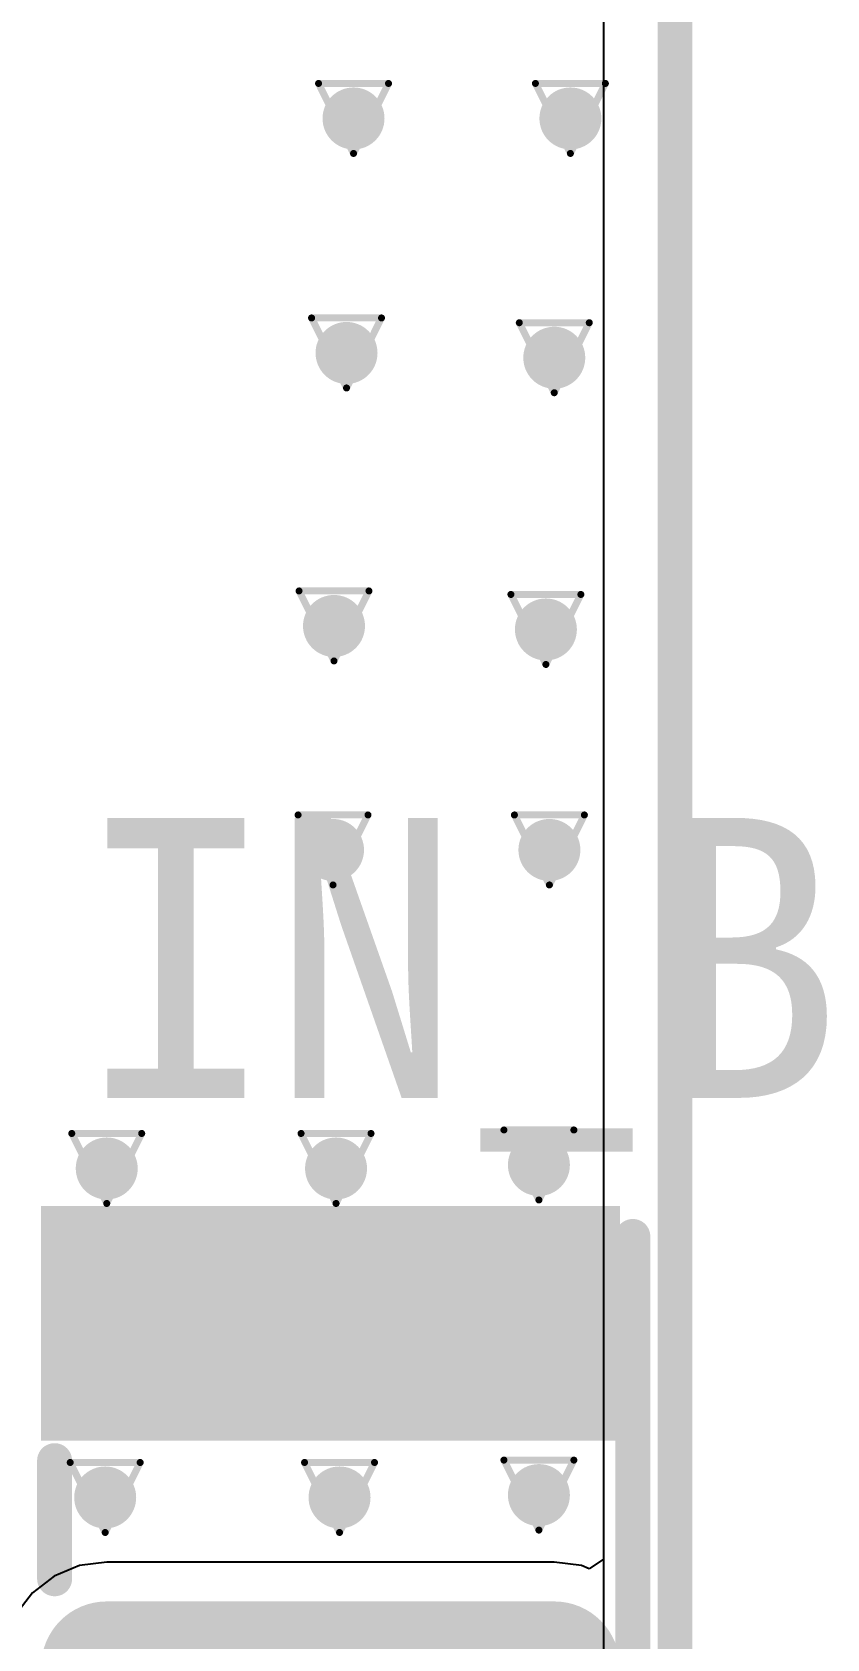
# Model space of a CAD drawing. Extents: x 75 to 173, y 40 to 188.
# Drawn here: x 150.03 to 155.81, y 154.69 to 166.35 of the extents above; entities that cross this region are included whole.
import ezdxf

# ---------------------------------------------------------------- set-up
doc = ezdxf.new("R2010")
doc.units = 0
doc.header["$MEASUREMENT"] = 0
doc.layers.get('0').update_dxf_attribs({"linetype": 'CONTINUOUS'})
for name, color, linetype in [('BottomLayer', 5, 'CONTINUOUS'), ('BOTTOMPASTE', 16, 'CONTINUOUS'), ('BOTTOMSOLDER', 6, 'CONTINUOUS'), ('DRILLDRAWING', 1, 'CONTINUOUS'), ('KEEPOUTLAYER', 6, 'CONTINUOUS'), ('MULTILAYER', 9, 'CONTINUOUS'), ('TopLayer', 1, 'CONTINUOUS'), ('TOPOVERLAY', 2, 'CONTINUOUS'), ('TOPPASTE', 8, 'CONTINUOUS'), ('TOPSOLDER', 216, 'CONTINUOUS'), ('ViaHoleLayer', 16, 'CONTINUOUS')]:
    doc.layers.add(name, color=color, linetype=linetype)

# ---------------------------------------------------------------- blocks, each defined once
blk = doc.blocks.new('SMA_KDL_5_43')
at = {"layer": 'BottomLayer'}
for points in [[(3.996, 3.492), (-0.004, 3.492), (3.996, 1.992), (-0.004, 1.992)], [(3.996, -2.119), (-0.004, -2.119), (3.996, -3.619), (-0.004, -3.619)]]:
    blk.add_solid(points, dxfattribs=at)
at = {"layer": 'BOTTOMPASTE'}
for points in [[(3.996, 3.492), (-0.004, 3.492), (3.996, 1.992), (-0.004, 1.992)], [(3.996, -2.119), (-0.004, -2.119), (3.996, -3.619), (-0.004, -3.619)]]:
    blk.add_solid(points, dxfattribs=at)
at = {"layer": 'BOTTOMSOLDER'}
for points in [[(4.098, 3.594), (-0.106, 3.594), (4.098, 1.89), (-0.106, 1.89)], [(4.098, -2.017), (-0.106, -2.017), (4.098, -3.721), (-0.106, -3.721)]]:
    blk.add_solid(points, dxfattribs=at)
at = {"layer": 'TopLayer', "const_width": 0.375}
for points in [[(0.184, 3.117, 1), (0.559, 3.117, 1)], [(3.433, 3.117, 1), (3.808, 3.117, 1)], [(0.184, 2.367, 1), (0.559, 2.367, 1)], [(3.433, 2.367, 1), (3.808, 2.367, 1)], [(0.184, 0.375, 1), (0.559, 0.375, 1)], [(3.433, 0.375, 1), (3.808, 0.375, 1)], [(0.184, -0.375, 1), (0.559, -0.375, 1)], [(3.433, -0.375, 1), (3.808, -0.375, 1)], [(0.184, -2.494, 1), (0.559, -2.494, 1)], [(3.433, -2.494, 1), (3.808, -2.494, 1)], [(0.184, -3.244, 1), (0.559, -3.244, 1)], [(3.433, -3.244, 1), (3.808, -3.244, 1)]]:
    blk.add_lwpolyline(points, format="xyb", close=True, dxfattribs=at)
at = {"layer": 'TopLayer'}
for points in [[(3.621, 3.492), (0.371, 3.492), (3.621, 1.992), (0.371, 1.992)], [(3.996, 3.117), (-0.004, 3.117), (3.996, 2.367), (-0.004, 2.367)], [(3.621, 0.75), (0.371, 0.75), (3.621, -0.75), (0.371, -0.75)], [(3.996, 0.375), (-0.004, 0.375), (3.996, -0.375), (-0.004, -0.375)], [(3.621, -2.119), (0.371, -2.119), (3.621, -3.619), (0.371, -3.619)], [(3.996, -2.494), (-0.004, -2.494), (3.996, -3.244), (-0.004, -3.244)]]:
    blk.add_solid(points, dxfattribs=at)
at = {"layer": 'TOPOVERLAY', "const_width": 0.254}
for points in [[(-0.2, 3.5), (-0.2, -3.5)], [(4, 1.746), (4, 1.016)], [(4, -1.016), (4, -1.873)]]:
    blk.add_lwpolyline(points, dxfattribs=at)
at = {"layer": 'TOPOVERLAY', "const_width": 0.127}
for points in [[(-0.263, 3.5, 1), (-0.136, 3.5, 1)], [(3.936, 1.746, 1), (4.063, 1.746, 1)], [(3.936, 1.016, 1), (4.063, 1.016, 1)], [(3.936, -1.016, 1), (4.063, -1.016, 1)], [(3.936, -1.873, 1), (4.063, -1.873, 1)], [(-0.263, -3.5, 1), (-0.136, -3.5, 1)]]:
    blk.add_lwpolyline(points, format="xyb", close=True, dxfattribs=at)
at = {"layer": 'TOPPASTE', "const_width": 0.375}
for points in [[(0.184, 3.117, 1), (0.559, 3.117, 1)], [(3.433, 3.117, 1), (3.808, 3.117, 1)], [(0.184, 2.367, 1), (0.559, 2.367, 1)], [(3.433, 2.367, 1), (3.808, 2.367, 1)], [(0.184, 0.375, 1), (0.559, 0.375, 1)], [(3.433, 0.375, 1), (3.808, 0.375, 1)], [(0.184, -0.375, 1), (0.559, -0.375, 1)], [(3.433, -0.375, 1), (3.808, -0.375, 1)], [(0.184, -2.494, 1), (0.559, -2.494, 1)], [(3.433, -2.494, 1), (3.808, -2.494, 1)], [(0.184, -3.244, 1), (0.559, -3.244, 1)], [(3.433, -3.244, 1), (3.808, -3.244, 1)]]:
    blk.add_lwpolyline(points, format="xyb", close=True, dxfattribs=at)
at = {"layer": 'TOPPASTE'}
for points in [[(3.621, 3.492), (0.371, 3.492), (3.621, 1.992), (0.371, 1.992)], [(3.996, 3.117), (-0.004, 3.117), (3.996, 2.367), (-0.004, 2.367)], [(3.621, 0.75), (0.371, 0.75), (3.621, -0.75), (0.371, -0.75)], [(3.996, 0.375), (-0.004, 0.375), (3.996, -0.375), (-0.004, -0.375)], [(3.621, -2.119), (0.371, -2.119), (3.621, -3.619), (0.371, -3.619)], [(3.996, -2.494), (-0.004, -2.494), (3.996, -3.244), (-0.004, -3.244)]]:
    blk.add_solid(points, dxfattribs=at)
at = {"layer": 'TOPSOLDER', "const_width": 0.477}
for points in [[(0.133, 3.117, 1), (0.609, 3.117, 1)], [(3.383, 3.117, 1), (3.859, 3.117, 1)], [(0.133, 2.367, 1), (0.609, 2.367, 1)], [(3.383, 2.367, 1), (3.859, 2.367, 1)], [(0.133, 0.375, 1), (0.609, 0.375, 1)], [(3.383, 0.375, 1), (3.859, 0.375, 1)], [(0.133, -0.375, 1), (0.609, -0.375, 1)], [(3.383, -0.375, 1), (3.859, -0.375, 1)], [(0.133, -2.494, 1), (0.609, -2.494, 1)], [(3.383, -2.494, 1), (3.859, -2.494, 1)], [(0.133, -3.244, 1), (0.609, -3.244, 1)], [(3.383, -3.244, 1), (3.859, -3.244, 1)]]:
    blk.add_lwpolyline(points, format="xyb", close=True, dxfattribs=at)
at = {"layer": 'TOPSOLDER'}
for points in [[(3.621, 3.594), (0.371, 3.594), (3.621, 1.89), (0.371, 1.89)], [(4.098, 3.117), (-0.106, 3.117), (4.098, 2.367), (-0.106, 2.367)], [(3.621, 0.852), (0.371, 0.852), (3.621, -0.852), (0.371, -0.852)], [(4.098, 0.375), (-0.106, 0.375), (4.098, -0.375), (-0.106, -0.375)], [(3.621, -2.017), (0.371, -2.017), (3.621, -3.721), (0.371, -3.721)], [(4.098, -2.494), (-0.106, -2.494), (4.098, -3.244), (-0.106, -3.244)]]:
    blk.add_solid(points, dxfattribs=at)

msp = doc.modelspace()

# ---------------------------------------------------------------- linework, layer by layer
at = {"layer": 'BottomLayer'}
msp.add_line((154.1849, 166.44039), (154.18492, 128.62894), dxfattribs=at)
at = {"layer": 'BottomLayer', "const_width": 0.225}
for points in [[(152.25596, 165.72102, 1), (152.48095, 165.72102, 1)], [(153.83076, 165.72102, 1), (154.05575, 165.72102, 1)], [(152.20516, 164.01922, 1), (152.43015, 164.01922, 1)], [(153.71375, 163.9846, 1), (153.93875, 163.9846, 1)], [(152.11416, 162.03802, 1), (152.33915, 162.03802, 1)], [(153.65296, 162.01262, 1), (153.87795, 162.01262, 1)], [(152.10707, 160.41242, 1), (152.33207, 160.41242, 1)], [(153.67836, 160.41242, 1), (153.90335, 160.41242, 1)], [(153.60216, 158.12642, 1), (153.82715, 158.12642, 1)], [(150.46376, 158.10102, 1), (150.68876, 158.10102, 1)], [(152.12896, 158.10102, 1), (152.35395, 158.10102, 1)], [(150.45256, 155.71342, 1), (150.67755, 155.71342, 1)], [(152.15436, 155.71342, 1), (152.37935, 155.71342, 1)], [(153.60216, 155.73079, 1), (153.82715, 155.73079, 1)]]:
    msp.add_lwpolyline(points, format="xyb", close=True, dxfattribs=at)
at = {"layer": 'DRILLDRAWING', "const_width": 0.0508}
for points in [[(152.11446, 165.97502), (152.62246, 165.97502)], [(152.11446, 165.97502), (152.36846, 165.46702)], [(152.36846, 165.46702), (152.62246, 165.97502)], [(153.68926, 165.97502), (154.19726, 165.97502)], [(153.68926, 165.97502), (153.94326, 165.46702)], [(153.94326, 165.46702), (154.19726, 165.97502)], [(152.06366, 164.27322), (152.57166, 164.27322)], [(152.06366, 164.27322), (152.31766, 163.76522)], [(152.31766, 163.76522), (152.57166, 164.27322)], [(153.57225, 164.2386), (154.08025, 164.2386)], [(153.57225, 164.2386), (153.82625, 163.7306)], [(153.82625, 163.7306), (154.08025, 164.2386)], [(151.97266, 162.29202), (152.48066, 162.29202)], [(151.97266, 162.29202), (152.22666, 161.78402)], [(152.22666, 161.78402), (152.48066, 162.29202)], [(153.51146, 162.26662), (154.01946, 162.26662)], [(153.51146, 162.26662), (153.76546, 161.75862)], [(153.76546, 161.75862), (154.01946, 162.26662)], [(151.96557, 160.66642), (152.47357, 160.66642)], [(151.96557, 160.66642), (152.21957, 160.15842)], [(152.21957, 160.15842), (152.47357, 160.66642)], [(153.53686, 160.66642), (154.04486, 160.66642)], [(153.53686, 160.66642), (153.79086, 160.15842)], [(153.79086, 160.15842), (154.04486, 160.66642)], [(150.32226, 158.35502), (150.83026, 158.35502)], [(150.32226, 158.35502), (150.57626, 157.84702)], [(150.57626, 157.84702), (150.83026, 158.35502)], [(151.98746, 158.35502), (152.49546, 158.35502)], [(151.98746, 158.35502), (152.24146, 157.84702)], [(152.24146, 157.84702), (152.49546, 158.35502)], [(153.46066, 158.38042), (153.96866, 158.38042)], [(153.46066, 158.38042), (153.71466, 157.87242)], [(153.71466, 157.87242), (153.96866, 158.38042)], [(150.31106, 155.96742), (150.81906, 155.96742)], [(150.31106, 155.96742), (150.56506, 155.45942)], [(150.56506, 155.45942), (150.81906, 155.96742)], [(152.01286, 155.96742), (152.52086, 155.96742)], [(152.01286, 155.96742), (152.26686, 155.45942)], [(152.26686, 155.45942), (152.52086, 155.96742)], [(153.46066, 155.98479), (153.96866, 155.98479)], [(153.46066, 155.98479), (153.71466, 155.47679)], [(153.71466, 155.47679), (153.96866, 155.98479)]]:
    msp.add_lwpolyline(points, dxfattribs=at)
at = {"layer": 'DRILLDRAWING', "const_width": 0.0254}
for points in [[(152.10176, 165.97502, 1), (152.12716, 165.97502, 1)], [(152.10176, 165.97502, 1), (152.12716, 165.97502, 1)], [(152.60976, 165.97502, 1), (152.63516, 165.97502, 1)], [(152.60976, 165.97502, 1), (152.63516, 165.97502, 1)], [(153.67656, 165.97502, 1), (153.70196, 165.97502, 1)], [(153.67656, 165.97502, 1), (153.70196, 165.97502, 1)], [(154.18456, 165.97502, 1), (154.20996, 165.97502, 1)], [(154.18456, 165.97502, 1), (154.20996, 165.97502, 1)], [(152.35576, 165.46702, 1), (152.38116, 165.46702, 1)], [(152.35576, 165.46702, 1), (152.38116, 165.46702, 1)], [(153.93056, 165.46702, 1), (153.95596, 165.46702, 1)], [(153.93056, 165.46702, 1), (153.95596, 165.46702, 1)], [(152.05096, 164.27322, 1), (152.07636, 164.27322, 1)], [(152.05096, 164.27322, 1), (152.07636, 164.27322, 1)], [(152.55896, 164.27322, 1), (152.58436, 164.27322, 1)], [(152.55896, 164.27322, 1), (152.58436, 164.27322, 1)], [(153.55955, 164.2386, 1), (153.58495, 164.2386, 1)], [(153.55955, 164.2386, 1), (153.58495, 164.2386, 1)], [(154.06755, 164.2386, 1), (154.09295, 164.2386, 1)], [(154.06755, 164.2386, 1), (154.09295, 164.2386, 1)], [(152.30496, 163.76522, 1), (152.33036, 163.76522, 1)], [(152.30496, 163.76522, 1), (152.33036, 163.76522, 1)], [(153.81355, 163.7306, 1), (153.83895, 163.7306, 1)], [(153.81355, 163.7306, 1), (153.83895, 163.7306, 1)], [(151.95996, 162.29202, 1), (151.98536, 162.29202, 1)], [(151.95996, 162.29202, 1), (151.98536, 162.29202, 1)], [(152.46796, 162.29202, 1), (152.49336, 162.29202, 1)], [(152.46796, 162.29202, 1), (152.49336, 162.29202, 1)], [(153.49876, 162.26662, 1), (153.52416, 162.26662, 1)], [(153.49876, 162.26662, 1), (153.52416, 162.26662, 1)], [(154.00676, 162.26662, 1), (154.03216, 162.26662, 1)], [(154.00676, 162.26662, 1), (154.03216, 162.26662, 1)], [(152.21396, 161.78402, 1), (152.23936, 161.78402, 1)], [(152.21396, 161.78402, 1), (152.23936, 161.78402, 1)], [(153.75276, 161.75862, 1), (153.77816, 161.75862, 1)], [(153.75276, 161.75862, 1), (153.77816, 161.75862, 1)], [(151.95287, 160.66642, 1), (151.97827, 160.66642, 1)], [(151.95287, 160.66642, 1), (151.97827, 160.66642, 1)], [(152.46087, 160.66642, 1), (152.48627, 160.66642, 1)], [(152.46087, 160.66642, 1), (152.48627, 160.66642, 1)], [(153.52416, 160.66642, 1), (153.54956, 160.66642, 1)], [(153.52416, 160.66642, 1), (153.54956, 160.66642, 1)], [(154.03216, 160.66642, 1), (154.05756, 160.66642, 1)], [(154.03216, 160.66642, 1), (154.05756, 160.66642, 1)], [(152.20687, 160.15842, 1), (152.23227, 160.15842, 1)], [(152.20687, 160.15842, 1), (152.23227, 160.15842, 1)], [(153.77816, 160.15842, 1), (153.80356, 160.15842, 1)], [(153.77816, 160.15842, 1), (153.80356, 160.15842, 1)], [(150.30956, 158.35502, 1), (150.33496, 158.35502, 1)], [(150.30956, 158.35502, 1), (150.33496, 158.35502, 1)], [(150.81756, 158.35502, 1), (150.84296, 158.35502, 1)], [(150.81756, 158.35502, 1), (150.84296, 158.35502, 1)], [(151.97476, 158.35502, 1), (152.00016, 158.35502, 1)], [(151.97476, 158.35502, 1), (152.00016, 158.35502, 1)], [(152.48276, 158.35502, 1), (152.50816, 158.35502, 1)], [(152.48276, 158.35502, 1), (152.50816, 158.35502, 1)], [(153.44796, 158.38042, 1), (153.47336, 158.38042, 1)], [(153.44796, 158.38042, 1), (153.47336, 158.38042, 1)], [(153.95596, 158.38042, 1), (153.98136, 158.38042, 1)], [(153.95596, 158.38042, 1), (153.98136, 158.38042, 1)], [(153.70196, 157.87242, 1), (153.72736, 157.87242, 1)], [(153.70196, 157.87242, 1), (153.72736, 157.87242, 1)], [(150.56356, 157.84702, 1), (150.58896, 157.84702, 1)], [(150.56356, 157.84702, 1), (150.58896, 157.84702, 1)], [(152.22876, 157.84702, 1), (152.25416, 157.84702, 1)], [(152.22876, 157.84702, 1), (152.25416, 157.84702, 1)], [(150.29836, 155.96742, 1), (150.32376, 155.96742, 1)], [(150.29836, 155.96742, 1), (150.32376, 155.96742, 1)], [(150.80636, 155.96742, 1), (150.83176, 155.96742, 1)], [(150.80636, 155.96742, 1), (150.83176, 155.96742, 1)], [(152.00016, 155.96742, 1), (152.02556, 155.96742, 1)], [(152.00016, 155.96742, 1), (152.02556, 155.96742, 1)], [(152.50816, 155.96742, 1), (152.53356, 155.96742, 1)], [(152.50816, 155.96742, 1), (152.53356, 155.96742, 1)], [(153.44796, 155.98479, 1), (153.47336, 155.98479, 1)], [(153.44796, 155.98479, 1), (153.47336, 155.98479, 1)], [(153.95596, 155.98479, 1), (153.98136, 155.98479, 1)], [(153.95596, 155.98479, 1), (153.98136, 155.98479, 1)], [(150.55236, 155.45942, 1), (150.57776, 155.45942, 1)], [(150.55236, 155.45942, 1), (150.57776, 155.45942, 1)], [(152.25416, 155.45942, 1), (152.27956, 155.45942, 1)], [(152.25416, 155.45942, 1), (152.27956, 155.45942, 1)], [(153.70196, 155.47679, 1), (153.72736, 155.47679, 1)], [(153.70196, 155.47679, 1), (153.72736, 155.47679, 1)]]:
    msp.add_lwpolyline(points, format="xyb", close=True, dxfattribs=at)
at = {"layer": 'KEEPOUTLAYER', "const_width": 0.254}
msp.add_lwpolyline([(154.70285, 173.03723), (154.70287, 122.03723)], dxfattribs=at)
at = {"layer": 'MULTILAYER', "const_width": 0.225}
for points in [[(152.25596, 165.72102, 1), (152.48095, 165.72102, 1)], [(153.83076, 165.72102, 1), (154.05575, 165.72102, 1)], [(152.20516, 164.01922, 1), (152.43015, 164.01922, 1)], [(153.71375, 163.9846, 1), (153.93875, 163.9846, 1)], [(152.11416, 162.03802, 1), (152.33915, 162.03802, 1)], [(153.65296, 162.01262, 1), (153.87795, 162.01262, 1)], [(152.10707, 160.41242, 1), (152.33207, 160.41242, 1)], [(153.67836, 160.41242, 1), (153.90335, 160.41242, 1)], [(153.60216, 158.12642, 1), (153.82715, 158.12642, 1)], [(150.46376, 158.10102, 1), (150.68876, 158.10102, 1)], [(152.12896, 158.10102, 1), (152.35395, 158.10102, 1)], [(150.45256, 155.71342, 1), (150.67755, 155.71342, 1)], [(152.15436, 155.71342, 1), (152.37935, 155.71342, 1)], [(153.60216, 155.73079, 1), (153.82715, 155.73079, 1)]]:
    msp.add_lwpolyline(points, format="xyb", close=True, dxfattribs=at)
at = {"layer": 'TopLayer'}
for p, q in [((154.1849, 166.44039), (154.18491, 155.26663)), ((150.3789, 155.21915), (150.195, 155.14297)), ((150.57626, 155.24513), (150.3789, 155.21915)), ((153.82625, 155.24513), (150.57626, 155.24513)), ((154.02361, 155.21915), (153.82625, 155.24513)), ((154.07931, 155.19608), (154.02361, 155.21915)), ((154.18491, 155.26663), (154.07931, 155.19608)), ((150.195, 155.14297), (150.03707, 155.02179)), ((150.03707, 155.02179), (149.91589, 154.86387))]:
    msp.add_line(p, q, dxfattribs=at)
at = {"layer": 'TopLayer', "const_width": 0.225}
for points in [[(152.25596, 165.72102, 1), (152.48095, 165.72102, 1)], [(153.83076, 165.72102, 1), (154.05575, 165.72102, 1)], [(152.20516, 164.01922, 1), (152.43015, 164.01922, 1)], [(153.71375, 163.9846, 1), (153.93875, 163.9846, 1)], [(152.11416, 162.03802, 1), (152.33915, 162.03802, 1)], [(153.65296, 162.01262, 1), (153.87795, 162.01262, 1)], [(152.10707, 160.41242, 1), (152.33207, 160.41242, 1)], [(153.67836, 160.41242, 1), (153.90335, 160.41242, 1)], [(153.60216, 158.12642, 1), (153.82715, 158.12642, 1)], [(150.46376, 158.10102, 1), (150.68876, 158.10102, 1)], [(152.12896, 158.10102, 1), (152.35395, 158.10102, 1)], [(150.45256, 155.71342, 1), (150.67755, 155.71342, 1)], [(152.15436, 155.71342, 1), (152.37935, 155.71342, 1)], [(153.60216, 155.73079, 1), (153.82715, 155.73079, 1)]]:
    msp.add_lwpolyline(points, format="xyb", close=True, dxfattribs=at)
at = {"layer": 'ViaHoleLayer', "const_width": 0.1}
for points in [[(152.31846, 165.72102, 1), (152.41846, 165.72102, 1)], [(153.89326, 165.72102, 1), (153.99326, 165.72102, 1)], [(152.26766, 164.01922, 1), (152.36766, 164.01922, 1)], [(153.77625, 163.9846, 1), (153.87625, 163.9846, 1)], [(152.17666, 162.03802, 1), (152.27666, 162.03802, 1)], [(153.71546, 162.01262, 1), (153.81546, 162.01262, 1)], [(152.16957, 160.41242, 1), (152.26957, 160.41242, 1)], [(153.74086, 160.41242, 1), (153.84086, 160.41242, 1)], [(153.66466, 158.12642, 1), (153.76466, 158.12642, 1)], [(150.52626, 158.10102, 1), (150.62626, 158.10102, 1)], [(152.19146, 158.10102, 1), (152.29146, 158.10102, 1)], [(150.51506, 155.71342, 1), (150.61506, 155.71342, 1)], [(152.21686, 155.71342, 1), (152.31686, 155.71342, 1)], [(153.66466, 155.73079, 1), (153.76466, 155.73079, 1)]]:
    msp.add_lwpolyline(points, format="xyb", close=True, dxfattribs=at)

# ---------------------------------------------------------------- block references
at = {"rotation": 180}
msp.add_blockref('SMA_KDL_5_43', (154.19726, 154.10761), dxfattribs=at)

# ---------------------------------------------------------------- texts
at = {"layer": 'TOPOVERLAY'}
msp.add_text('IN_B', height=2.032, dxfattribs=at).set_placement((150.38726, 158.61302))

doc.saveas('drawing.dxf')
